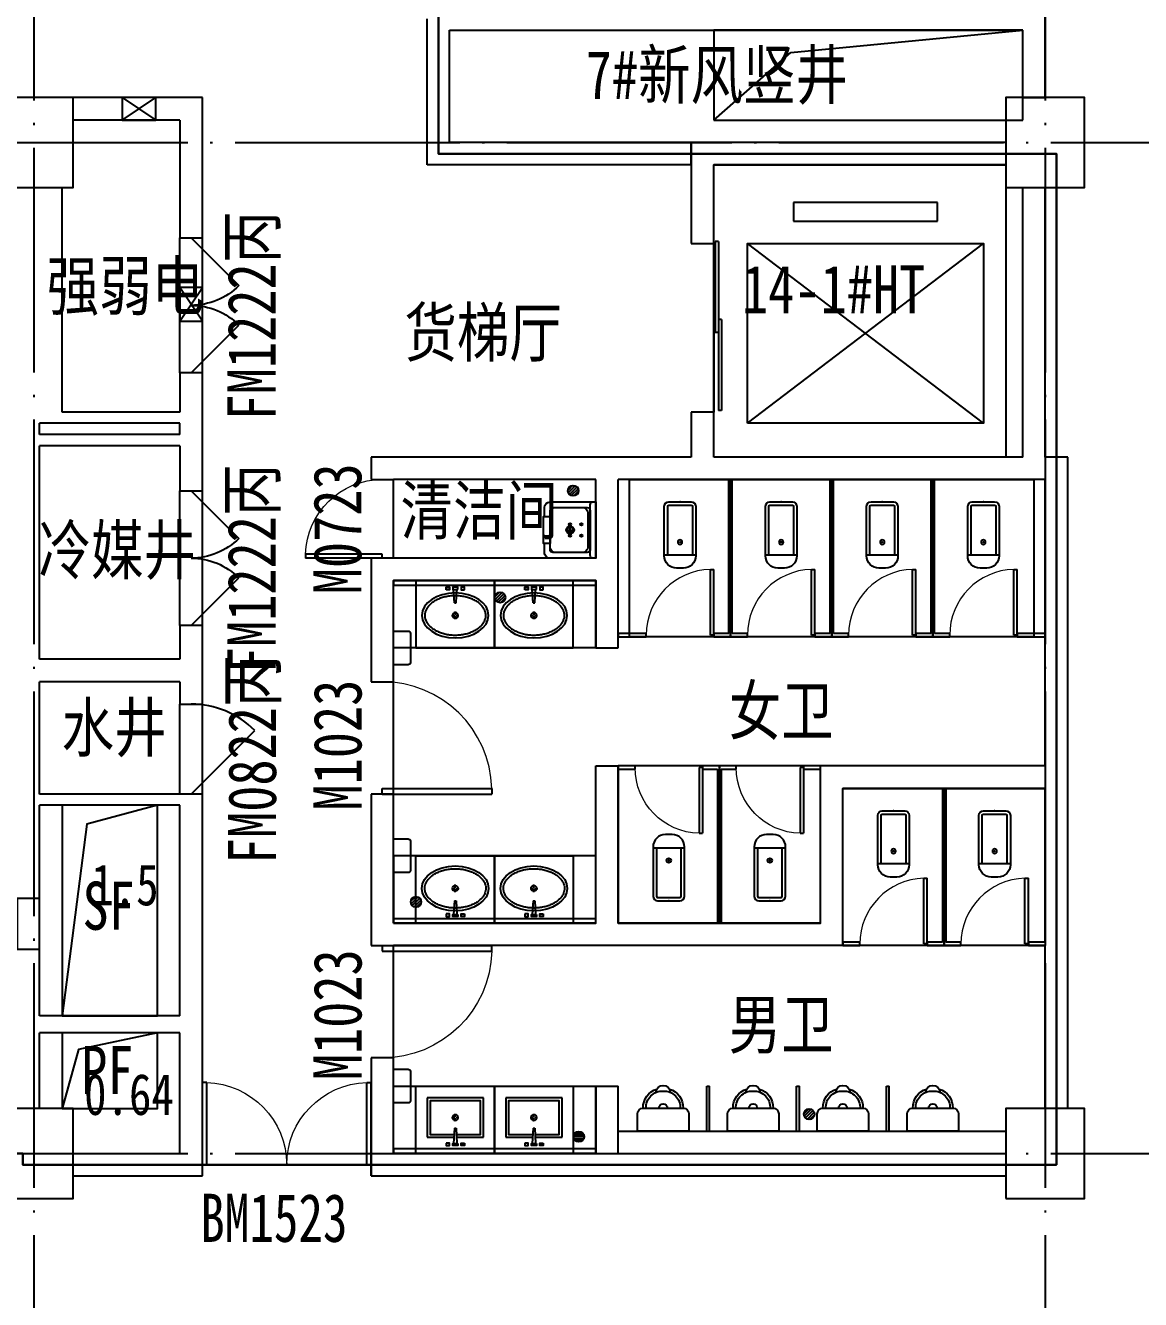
# Model space of a CAD drawing. Extents: x -233336 to 840473, y -28113 to 330904.
# Drawn here: x 722308 to 732232, y 92891 to 104233 of the extents above; entities that cross this region are included whole.
import ezdxf
from ezdxf.xclip import XClip

# ---------------------------------------------------------------- set-up
doc = ezdxf.new("R2010")
doc.units = 0
doc.header["$LTSCALE"] = 1000
doc.header["$XCLIPFRAME"] = 2
doc.linetypes.add('104-14# 核心筒$0$DOTE', pattern=[2.4200000000000004, 2, -0.2, 0.02, -0.2])
doc.layers.get('0').update_dxf_attribs({"linetype": 'CONTINUOUS'})
for name, color, linetype in [('104-14# 核心筒$0$02-TEXT_标注', 9, 'CONTINUOUS'), ('104-14# 核心筒$0$02-TEXT_门窗', 9, 'CONTINUOUS'), ('104-14# 核心筒$0$A-C_门', 8, 'CONTINUOUS'), ('104-14# 核心筒$0$A-E_电梯', 8, 'CONTINUOUS'), ('104-14# 核心筒$0$A-I_卫-洁具', 8, 'CONTINUOUS'), ('104-14# 核心筒$0$A-I_卫-隔断', 8, 'CONTINUOUS'), ('104-14# 核心筒$0$A-TECH_水', 3, 'CONTINUOUS'), ('104-14# 核心筒$0$A-TECH_结构', 8, 'CONTINUOUS'), ('104-14# 核心筒$0$A_AXIS-轴线', 8, '104-14# 核心筒$0$DOTE'), ('104-14# 核心筒$0$A_STR-砌块墙', 7, 'CONTINUOUS'), ('104-14# 核心筒$0$A_STR-砼柱', 8, 'CONTINUOUS'), ('104-14# 核心筒$0$DOOR_FIRE', 8, 'CONTINUOUS'), ('104-14# 核心筒$0$DOOR_FIRE_TEXT', 7, 'CONTINUOUS'), ('X-104 14#平面$0$02-TEXT_标注', 9, 'CONTINUOUS'), ('X-104 14#平面$0$02-TEXT_门窗', 9, 'CONTINUOUS'), ('X-104 14#平面$0$A-C_门', 8, 'CONTINUOUS'), ('X-104 14#平面$0$A-TECH_电气', 8, 'CONTINUOUS'), ('X-104 14#平面$0$A_STR-砌块墙', 7, 'CONTINUOUS'), ('X-104 14#平面$0$DUCT-新风管立管', 3, 'CONTINUOUS'), ('X-104 14#平面$0$DUCT-新风管端线', 2, 'CONTINUOUS')]:
    doc.layers.add(name, color=color, linetype=linetype)
doc.layers.add('104-14# 核心筒$0$04-不打印_辅助线', color=8, linetype='CONTINUOUS', plot=False)
doc.layers.add('X-104 14#平面$0$000套内', color=8, linetype='CONTINUOUS', lineweight=30)
doc.styles.add('104-14# 核心筒$0$_TCH_SPACE', font='STXIHEI.TTF', dxfattribs={"width": 0.8, "height": 5})
doc.styles.add('104-14# 核心筒$0$_TCH_WINDOW', font='STXIHEI.TTF', dxfattribs={"width": 0.8, "height": 3.5})
doc.styles.add('104-14# 核心筒$0$Standard', font='STXIHEI.TTF', dxfattribs={"width": 0.8})
doc.styles.add('X-104 14#平面$0$_TCH_WINDOW', font='STXIHEI.TTF', dxfattribs={"width": 0.75, "height": 3.5})
doc.styles.add('X-104 14#平面$0$Standard', font='STXIHEI.TTF', dxfattribs={"width": 0.8})

# ---------------------------------------------------------------- blocks, each defined once
blk = doc.blocks.new('104-14# 核心筒$0$jhat')
for p, q in [((-395, -250.0000000000582), (-395, 249.9999999999418)), ((-395, 249.9999999999418), (-44.99999999994179, 249.9999999999418)), ((-44.99999999994179, 249.9999999999418), (-44.99999999994179, 11.73657725605881)), ((-219.9999999999418, 32.25599999987753), (-219.9999999999418, 5.03999999986263)), ((-124.8214514199644, 8.000000000058208), (11.68149024352897, 14.3899337601033)), ((-124.8214514199644, 7.999999999941792), (-124.8214514199644, -8.000000000058208)), ((11.68149024352897, 14.3899337601033), (11.68149024352897, -14.3899337601033)), ((-225.0399999999208, -1.164153218269348e-10), (-253.7679999999236, -1.164153218269348e-10)), ((-219.9999999999418, -5.040000000095461), (-219.9999999999418, -32.76000000012573)), ((-186.7359999999171, -1.164153218269348e-10), (-214.9599999999045, -1.164153218269348e-10)), ((-124.8214514199644, -8.000000000058208), (11.68149024352897, -14.3899337601033)), ((-44.99999999994179, -12.38077738613356), (-44.99999999994179, -250.0000000000582)), ((-44.99999999994179, -250.0000000000582), (-395, -250.0000000000582))]:
    blk.add_line(p, q)
at = {"color": 8}
blk.add_lwpolyline([(-69.99999999994179, -11.06304409715813), (-69.99999999994179, -225.0000000000582), (-370, -225.0000000000582), (-370, 224.9999999999418), (-69.99999999994179, 224.9999999999418), (-69.99999999994179, 10.56628493819153)], dxfattribs=at)
at = {"ltscale": 1000, "const_width": 0.8399999999999999}
blk.add_lwpolyline([(-219.5799999999581, 0.1399999998975545, 0.9999999999999999), (-220.4199999999255, 0.1399999998975545, 0.9999999999999999)], format="xyb", close=True, dxfattribs=at)
for points in [[(7.191454842337407, 81.35012003820157), (30, 81.35012003820157), (30, 51.35012003820157), (7.191454842337407, 51.35012003820157)], [(11.68149024352897, -21.35012003820157), (30, -21.35012003820157), (30, 21.35012003820157), (11.68149024352897, 21.35012003820157)], [(7.191454842337407, -81.35012003820157), (30, -81.35012003820157), (30, -51.35012003820157), (7.191454842337407, -51.35012003820157)]]:
    blk.add_lwpolyline(points, close=True)
blk.add_circle((-219.9999999999418, -1.164153218269348e-10), 25.2)
at = {"layer": '104-14# 核心筒$0$04-不打印_辅助线'}
blk.add_lwpolyline([(100.0000000001164, -350), (100.0000000000582, 350), (-499.9999999999418, 350), (-499.9999999998836, -350)], close=True, dxfattribs=at)
blk = doc.blocks.new('104-14# 核心筒$0$$lvtry$00000200')
at = {"color": 0}
for p, q in [((-109.7834388052506, -40.0000000100008, 1e-08), (-109.7834388052433, -469.6564289897615, 1e-08)), ((99.78343880524335, -30.0000000100008, 1e-08), (-99.78343880524335, -30.0000000100008, 1e-08)), ((109.7834388052361, -469.6564289897615, 1e-08), (109.7834388052361, -40.0000000100008, 1e-08))]:
    blk.add_line(p, q, dxfattribs=at)
at = {"color": 0, "elevation": 1e-08}
blk.add_lwpolyline([(99.78343880524335, -1.000080374069512e-08), (-99.78343880524335, -1.000080374069512e-08, 0.4142135623730951), (-139.7834388052433, -40.0000000100008), (-139.7834388052433, -479.6564289897615, 0.4142135623730951), (-29.78343880524335, -589.6564289897615), (29.78343880523607, -589.6564289897615, 0.4142135623730903), (139.7834388052361, -479.6564289897633), (139.7834388052361, -40.0000000100008, 0.4142135623730951)], format="xyb", close=True, dxfattribs=at)
blk.add_lwpolyline([(139.7834388052361, -469.6564289897615), (-139.7834388052433, -469.6564289897615)], dxfattribs=at)
at = {"color": 0}
blk.add_circle((0, -358.6146012114659, 1e-08), 20, dxfattribs=at)
for centre, start, end in [((-99.78343880525063, -40.0000000100008, 1e-08), 90, 180), ((99.78343880523607, -40.0000000100008, 1e-08), 0, 90)]:
    blk.add_arc(centre, 10, start, end, dxfattribs=at)
for p in [(0, 0), (0, -358.6146012114659, 1e-08)]:
    blk.add_point(p, dxfattribs=at)
blk = doc.blocks.new('104-14# 核心筒$0$hgfasg')
at = {"layer": '104-14# 核心筒$0$04-不打印_辅助线'}
blk.add_lwpolyline([(-450, 1400), (450, 1400), (450, 0), (-450, 0)], close=True, dxfattribs=at)
at = {"yscale": -1}
blk.add_blockref('104-14# 核心筒$0$$lvtry$00000200', (0, 200), dxfattribs=at)
blk = doc.blocks.new('104-14# 核心筒$0$A-toilet-F2$0$A-toilet-F3$0$xb')
for p, q in [((-228.5999999991618, 152.3999999994412), (-228.6000000010245, 9.313225746154785e-10)), ((177.7999999998137, 203.2000000000698), (-177.7999999993481, 203.1999999994878)), ((228.6000000010245, -9.313225746154785e-10), (228.6000000005588, 152.3999999997905)), ((-228.6000000010245, 9.313225746154785e-10), (228.6000000010245, -9.313225746154785e-10))]:
    blk.add_line(p, q)
for centre, radius, start, end in [((-6.349999998696148, 209.549999998766), 171.56755229355, 106.6068803142738, 182.1210963969083), ((-6.349999998696148, 209.549999998766), 146.16755229355, 87.87890362284142, 182.1210963969083), ((9.313225746154785e-10, 342.8999999993248), 63.50000000000001, 1.07073087239469, 178.9292691276053), ((6.350000001490116, 209.549999998766), 146.16755229355, 357.8789036030917, 92.12109637715858), ((6.350000001490116, 209.549999998766), 171.56755229355, 357.8789036030917, 73.39311968572625), ((1.396983861923218e-09, 203.1999999987893), 38.1, 0, 180), ((-177.7999999993481, 152.3999999992084), 50.8, 90, 180), ((177.8000000002794, 152.3999999997905), 50.8, 0, 90)]:
    blk.add_arc(centre, radius, start, end)
blk = doc.blocks.new('104-14# 核心筒$0$meae')
for p, q in [((-215.039999999979, 0), (-243.7679999999818, 0)), ((-210, 5.039999999979045), (-210, 32.76000000000931)), ((-176.7359999999753, 0), (-204.9599999999627, 0)), ((-99.54815868195146, 8), (21.68149024352897, 14.3899337600451)), ((-99.54815868195146, -7.999999999941792), (-99.54815868195146, 8)), ((21.68149024352897, -14.3899337601033), (21.68149024352897, 14.3899337600451)), ((-210, -32.25599999999395), (-210, -5.039999999979045)), ((-99.54815868195146, -8.000000000058208), (21.68149024352897, -14.3899337601033))]:
    blk.add_line(p, q)
at = {"const_width": 0.8399999999999999}
blk.add_lwpolyline([(-209.5800000000163, -0.1400000000139698, -0.9999999999999999), (-210.4199999999837, -0.1400000000139698, -0.9999999999999999)], format="xyb", close=True, dxfattribs=at)
for points in [[(17.19145484233741, 81.35012003820157), (40, 81.35012003820157), (39.99999999994179, 51.35012003820157), (17.1914548422792, 51.35012003820157)], [(21.68149024352897, 21.35012003820157), (40, 21.35012003820157), (40, -21.35012003820157), (21.68149024352897, -21.35012003820157)], [(17.19145484233741, -81.35012003820157), (40, -81.35012003820157), (39.99999999994179, -51.35012003820157), (17.1914548422792, -51.35012003820157)]]:
    blk.add_lwpolyline(points, close=True)
blk.add_circle((-210, 0), 25.2)
blk.add_ellipse((-210, 0), major_axis=(0, -296.8388870928175), ratio=0.6737661697857759)
at = {"color": 8}
blk.add_open_spline([(-210, -271.838887092832), (-201.6286662275088, -271.838887092832), (-193.2556980797672, -270.8834744876949), (-176.5567826171755, -267.0318226981908), (-168.2292954665609, -264.1331208487391), (-151.7464247078751, -256.3412992825033), (-143.592075161112, -251.4461166422116), (-127.6688291439204, -239.6628589069005), (-119.9016611408442, -232.7743547918508), (-105.0053654383519, -217.100718463771), (-97.87740360945463, -208.3160983382841), (-84.50442564953119, -189.0367220979533), (-78.25994529254967, -178.5426552897552), (-66.86596525227651, -156.1005802754662), (-61.71665413689334, -144.1531549534993), (-52.68240508378949, -119.1104159536771), (-48.79751711455174, -106.0155586157343), (-42.41598126577446, -79.01830609660828), (-39.91934085072717, -65.11628590768669), (-36.39207964838715, -36.86706837144447), (-35.3614577781409, -22.5202054088586), (-34.79793056182098, 6.244822261855006), (-35.26502483320655, 20.66266644134885), (-37.68259151588427, 49.19399507466005), (-39.63306519814068, 63.30715293157846), (-44.95700291811954, 90.86129060061648), (-48.33046480413759, 104.3019146881416), (-56.39392556494568, 130.1611448710319), (-61.0838973345235, 142.5793309712317), (-71.62818411248736, 166.0733063118532), (-77.48238030000357, 177.1485642623738), (-90.15903716551838, 197.6798496269621), (-96.98112566315103, 207.1352148510632), (-111.3602107425686, 224.2113378457143), (-118.9163064261083, 231.8314545630128), (-134.510733252624, 245.1036245926516), (-142.547481424408, 250.7556368449004), (-158.868371842138, 260.0530890176306), (-167.1509793659789, 263.6999722997425), (-183.7976203592261, 269.0257272459567), (-192.162095878215, 270.7072330619558), (-208.8995512870024, 272.153067119536), (-217.2755150526064, 271.9185741905239), (-234.0031495776493, 269.526916392555), (-242.3573442720808, 267.3679324407713), (-258.9526960913208, 261.0731867576833), (-267.1936322519905, 256.9349128940958), (-283.3781850557425, 246.65468100406), (-291.3201072766096, 240.5117016318836), (-306.6623222918133, 226.2813428560039), (-314.0611830068519, 218.1942343084957), (-328.0653621423407, 200.2301868745126), (-334.6699371464783, 190.353927289194), (-346.859358667396, 169.044026111078), (-352.4439172392595, 157.6110181525), (-362.4072642970132, 133.476927122334), (-366.7859668953461, 120.7763437553076), (-374.1964356524404, 94.43610308453208), (-377.2281845823745, 80.79684587812517), (-381.8495765395346, 52.93462008907227), (-383.4392193020904, 38.71199739631265), (-385.1273327118251, 10.0537408667733), (-385.225804392132, -4.381569712015335), (-383.9285565786413, -33.08909023553133), (-382.5328362500295, -47.36097819061251), (-378.2902226594742, -75.36972922243876), (-375.4433290168527, -89.10625087702647), (-368.3874579074909, -115.6863969620317), (-364.1784936326439, -128.529630749661), (-354.5335200406262, -152.9902308470919), (-349.097582319926, -164.6071133053629), (-337.1786070214584, -186.3198765731067), (-330.6958189697471, -196.415140855941), (-316.9037533847149, -214.843760280055), (-309.5951420506462, -223.1764269854757), (-294.4000191528467, -237.9131964488188), (-286.5148495539906, -244.3169298697612), (-270.41386736813, -255.1213227973203), (-262.1997869724291, -259.5227866767091), (-245.6385630253353, -266.3373192788567), (-237.2919559226721, -268.7527736420161), (-222.6272707111784, -271.2949484957498), (-216.3134306632564, -271.838887092832), (-210, -271.838887092832)], degree=3, knots=[0, 0, 0, 0, 0.1541728099079682, 0.1541728099079682, 0.3083456198159364, 0.3083456198159364, 0.4625184297239047, 0.4625184297239047, 0.6166912396318729, 0.6166912396318729, 0.7708640495398411, 0.7708640495398411, 0.9250368594478093, 0.9250368594478093, 1.079209669355778, 1.079209669355778, 1.233382479263746, 1.233382479263746, 1.387555289171714, 1.387555289171714, 1.541728099079682, 1.541728099079682, 1.69590090898765, 1.69590090898765, 1.850073718895619, 1.850073718895619, 2.004246528803587, 2.004246528803587, 2.158419338711555, 2.158419338711555, 2.312592148619523, 2.312592148619523, 2.466764958527492, 2.466764958527492, 2.62093776843546, 2.62093776843546, 2.775110578343428, 2.775110578343428, 2.929283388251396, 2.929283388251396, 3.083456198159364, 3.083456198159364, 3.237629008067333, 3.237629008067333, 3.391801817975301, 3.391801817975301, 3.545974627883269, 3.545974627883269, 3.700147437791237, 3.700147437791237, 3.854320247699206, 3.854320247699206, 4.008493057607174, 4.008493057607174, 4.162665867515142, 4.162665867515142, 4.31683867742311, 4.31683867742311, 4.471011487331078, 4.471011487331078, 4.625184297239047, 4.625184297239047, 4.779357107147015, 4.779357107147015, 4.933529917054983, 4.933529917054983, 5.087702726962951, 5.087702726962951, 5.24187553687092, 5.24187553687092, 5.396048346778888, 5.396048346778888, 5.550221156686856, 5.550221156686856, 5.704393966594824, 5.704393966594824, 5.858566776502792, 5.858566776502792, 6.012739586410761, 6.012739586410761, 6.166912396318729, 6.166912396318729, 6.283185307179586, 6.283185307179586, 6.283185307179586, 6.283185307179586], dxfattribs=at)
at = {"layer": '104-14# 核心筒$0$04-不打印_辅助线'}
blk.add_lwpolyline([(-499.9999999998836, -349.9999999999418), (-499.9999999998836, 350.0000000000582), (100.0000000001164, 350.0000000000582), (100.0000000001164, -349.9999999999418)], close=True, dxfattribs=at)
blk = doc.blocks.new('104-14# 核心筒$0$hgfd')
at = {"color": 8}
for p, q in [((-38.49999971458601, 228.000000048185), (38.50000028541399, 227.9999999518077)), ((3.335953806526959e-07, 266.5000000000036), (2.372253220528364e-07, 189.5000000000036))]:
    blk.add_line(p, q, dxfattribs=at)
for points in [[(250, -3.504792402964085e-07), (-249.9999999999927, 3.504792402964085e-07), (-249.9999994917889, 406.0000003504792, -0.4142135623732199), (-199.9999994292011, 456.0000002878987), (-119.9999994292084, 456.0000001877597), (-119.9999994166865, 466.000000187767), (120.0000005833208, 465.9999998122548), (120.0000005708062, 455.9999998122548), (200.000000570777, 455.9999997121158, -0.414213562372991), (250.0000005081893, 405.9999996495353)], [(175.000000062566, 49.99999974339516), (-174.9999999374049, 50.00000025659756, -0.4142135623730927), (-199.9999999061183, 75.00000028789145), (-199.9999995230974, 381.0000002878987, -0.414213562373095), (-174.9999994917962, 406.0000002565976), (175.0000005082111, 405.9999997434024, -0.4142135623731322), (200.0000004769245, 380.9999997121085), (200.0000000938744, 74.99999971210127, -0.4142135623730573)], [(250, -3.504792402964085e-07), (-249.9999999999927, 3.504792402964085e-07), (-249.9999999686988, 25.00000035048652, -0.4142135623730971), (-224.9999999373977, 50.00000031918535), (225.0000000625878, 49.99999968082193, -0.4142135623730932), (250.0000000313012, 24.99999964952804)]]:
    blk.add_lwpolyline(points, format="xyb", close=True)
blk.add_lwpolyline([(120.0000005708062, 455.9999998122548), (200.000000570777, 455.9999997121158, -0.414213562373095), (250.0000005081893, 405.9999996495353), (250, -3.504792402964085e-07), (-249.9999999999927, 3.504792402964085e-07), (-249.9999994917889, 406.0000003504792, -0.4142135623730929), (-199.9999994292011, 456.0000002878987), (-119.9999994292084, 456.0000001877597)], format="xyb")
blk.add_lwpolyline([(120.0000005082184, 405.9999998122476), (-119.9999994917889, 406.0000001877524), (-119.9999994166865, 466.000000187767), (120.0000005833208, 465.9999998122548)], close=True)
blk.add_lwpolyline([(150.0000000876389, 69.99999977469633), (-149.9999999123756, 70.00000022531094, -0.4142135623730976), (-199.9999998497879, 120.0000002878915), (-199.9999995543913, 356.0000002878842, -0.414213562373095), (-149.9999994918035, 406.0000002253037), (150.0000005081965, 405.9999997746963, -0.414213562373095), (200.0000004456087, 355.9999997121085), (200.0000001502194, 119.9999997121231, -0.4142135623731096)], format="xyb", close=True, dxfattribs=at)
for centre, radius in [((-49.99999971457146, 228.0000000625914), 10), ((2.854139893315732e-07, 228.0000000000036), 35), ((50.00000028542127, 227.9999999374159), 10), ((-49.99999983975431, 128.0000000625841), 10), ((50.00000016025297, 127.9999999374159), 10)]:
    blk.add_circle(centre, radius)
blk.add_circle((2.854139893315732e-07, 228.0000000000036), 25, dxfattribs=at)
blk = doc.blocks.new('104-14# 核心筒$0$wrert')
for p, q in [((300.0000000001164, 200.0000000001637), (1900.000000000116, 2300.000000000164)), ((300.0000000001164, 2300.000000000164), (1900.000000000116, 200.0000000001637)), ((2265.000000000116, 1890.120000000174), (2100.000000000175, 1890.120000000174)), ((2100.000000000175, 1890.120000000174), (2100.000000000175, 609.8800000001538)), ((2265.000000000116, 609.8800000001538), (2265.000000000116, 1890.120000000174)), ((2100.000000000175, 609.8800000001538), (2265.000000000116, 609.8800000001538))]:
    blk.add_line(p, q)
for points in [[(1.164153218269348e-10, 2600.000000000278), (2600.000000000175, 2600.000000000278), (2600.000000000175, -3.819877747446299e-11), (1.164153218269348e-10, -3.819877747446299e-11)], [(300.0000000001164, 2300.000000000164), (1900.000000000116, 2300.000000000164), (1900.000000000116, 200.0000000001637), (300.0000000001164, 200.0000000001637), (300.0000000001164, 2300.000000000164)]]:
    blk.add_lwpolyline(points, close=True)
blk = doc.blocks.new('104-14# 核心筒$0$A$C0B6E3E5F')
at = {"layer": '104-14# 核心筒$0$A-I_卫-隔断'}
for p, q in [((-12.5, 1.530808498934192e-15), (-12.5, 400)), ((-12.5, 400), (12.5, 400)), ((12.5, 0), (12.5, 400)), ((-12.5, 1.530808498934192e-15), (12.5, 0))]:
    blk.add_line(p, q, dxfattribs=at)
blk = doc.blocks.new('104-14# 核心筒$0$$DorLib2D$00000128')
at = {"color": 0}
for points in [[(-0.4908619199486566, 0.8502355865689708), (-0.4908619199486566, 0.7099191849998476)], [(0.04913808004857856, 0.850235586568985), (-0.4908619199486566, 0.8502355865689708)], [(0.04913808004857856, 0.850235586568985), (0.04913808004857856, 0.7099191849998476)], [(0.04913808004857856, 0.7099191849998476), (-0.4908619199486566, 0.7099191849998476)], [(0.5131984191175434, 0.709919184999876), (-0.02680158088332973, 0.7099191849998476)], [(-0.02680158088332973, 0.7099191849998476), (-0.02680158088332973, 0.5696027834307387)], [(0.5131984191175434, 0.709919184999876), (0.5131984191175434, 0.5696027834307529)], [(0.5131984191175434, 0.5696027834307529), (-0.02680158088332973, 0.5696027834307387)], [(0.5, 0.4999999999999716), (-0.5, 0.4999999999999289)]]:
    blk.add_lwpolyline(points, dxfattribs=at)
blk = doc.blocks.new('104-14# 核心筒$0$$DorLib2D$00000001')
for p, q in [((0.45, 0.9750000000000001), (0.5000000000000002, 0.9750000000000001)), ((0.45, 0), (0.45, 0.9750000000000001)), ((0.5, 0), (0.5, 0.9750000000000001)), ((0.5, 0), (0.45, 0))]:
    blk.add_line(p, q)
at = {"lineweight": 13}
blk.add_arc((0.475, 0), 0.975, 91.4692835813538, 180, dxfattribs=at)
blk = doc.blocks.new('104-14# 核心筒$0$$DorLib2D$00000116')
at = {"color": 0}
for p, q in [((-0.4999999999999929, 7.105427357601002e-15), (-0.146446609406766, 0.353553390593234)), ((0.5000000000000071, 7.105427357601002e-15), (0.1464466094067731, 0.353553390593234))]:
    blk.add_line(p, q, dxfattribs=at)
for centre, radius, start, end in [((-0.4999999999984652, 4.831690603168681e-13), 0.4999999999984674, 0, 45), ((0.4999999999977511, 9.059419880941277e-13), 0.4999999999976598, 135, 180)]:
    blk.add_arc(centre, radius, start, end, dxfattribs=at)
blk = doc.blocks.new('104-14# 核心筒$0$$DorLib2D$00000114')
at = {"color": 0}
blk.add_line((0.4999999999999964, 3.552713678800501e-15), (-0.2071067811864751, 0.7071067811864857), dxfattribs=at)
blk.add_arc((0.5000000000013856, -1.154631945610163e-12), 1.000000000001696, 135, 180, dxfattribs=at)
blk = doc.blocks.new('_FZHK')
blk.add_lwpolyline([(-0.5, -0.5), (0.5, -0.5), (0.5, 0.5), (-0.5, 0.5)], close=True)
blk = doc.blocks.new('104-14# 核心筒$0$$TwtSys$00000141')
for p, q in [((-94.19606303561523, 7.672111694559135), (-10.08309029082739, 91.78508443935061)), ((-94.19606303561523, 7.672111694559135), (-10.08309029082739, 91.78508443935061)), ((-87.21916889109707, -35.05448014085778), (35.05448014085778, 87.21916889110071)), ((-87.21916889109707, -35.05448014085778), (35.05448014085778, 87.21916889110071)), ((-66.46803743153214, -66.46803743153941), (66.46803743153214, 66.46803743153214)), ((-66.46803743153214, -66.46803743153578), (66.46803743153214, 66.46803743153214)), ((-32.35611368903483, -87.061266563549), (87.58274635417911, 32.87759347966494)), ((-32.35611368903483, -87.061266563549), (87.58274635417911, 32.87759347966858)), ((11.43110768805855, -92.25951895252001), (92.2594807012465, -11.43114593933933)), ((11.43110768805855, -92.25951895252001), (92.2594807012465, -11.43114593933933))]:
    blk.add_line(p, q)
blk.add_circle((0, 0), 94)
blk.add_circle((0, 0), 94)
blk = doc.blocks.new('104-14# 核心筒')
at = {"layer": '104-14# 核心筒$0$A-C_门'}
for p, q in [((35599.99999999997, 102100.0002014752), (35600, 102800.0002014752)), ((35599.99999999991, 100000.0002015418), (35599.99999999993, 101000.0002015418)), ((35599.99999999982, 97650.00020154276), (35599.99999999985, 98650.00020154276))]:
    blk.add_line(p, q, dxfattribs=at)
at = {"layer": '104-14# 核心筒$0$A-I_卫-洁具', "ltscale": 0.1}
blk.add_line((37599.99999999994, 97000.00000000004), (41049.99999999996, 97000.00000000004), dxfattribs=at)
for points in [[(35599.99999999997, 101900.0002014753), (37400.00000000009, 101900.0002014762), (37400.00000000009, 101300.0002014762), (35599.99999999997, 101300.0002014753)], [(35600.00000000002, 101860.0002014752), (37400.00000000025, 101860.0002014748), (37400.00000000025, 101900.0002014748), (35600.00000000002, 101900.0002014752)], [(35600.00000000102, 98850.00020154228), (37399.99999999985, 98850.00020154135), (37399.99999999985, 99450.00020154135), (35600.00000000102, 99450.00020154228)], [(35599.99999999946, 98850.00020154282), (37399.99999999969, 98850.00020154247), (37399.99999999969, 98890.00020154247), (35599.99999999946, 98890.00020154282)], [(37399.99999999948, 96799.99999999674), (35599.99999999968, 96799.99999999475), (35599.99999999968, 97399.99999999475), (37399.99999999948, 97399.99999999674)], [(35599.99999999967, 96800.00000000281), (37399.99999999977, 96800.00000000125), (37399.99999999977, 96840.00000000125), (35599.99999999967, 96840.00000000281)]]:
    blk.add_lwpolyline(points, close=True, dxfattribs=at)
for points in [[(35599.99999999997, 101150.0002014753), (35599.99999999997, 101450.0002014753), (35729.99999999997, 101450.0002014753, -0.414213562373095), (35749.99999999997, 101430.0002014753), (35749.99999999997, 101170.0002014753, -0.414213562373095), (35729.99999999997, 101150.0002014753)], [(35600.00000000102, 99300.00020154228), (35600.00000000102, 99600.00020154228), (35730.00000000102, 99600.00020154228, -0.414213562373095), (35750.00000000102, 99580.00020154228), (35750.00000000102, 99320.00020154228, -0.414213562373095), (35730.00000000102, 99300.00020154228)], [(35599.99999999969, 97249.99999999475), (35599.99999999969, 97549.99999999475), (35729.99999999969, 97549.99999999475, -0.414213562373095), (35749.99999999969, 97529.99999999475), (35749.99999999969, 97269.99999999475, -0.414213562373095), (35729.99999999969, 97249.99999999475)]]:
    blk.add_lwpolyline(points, format="xyb", close=True, dxfattribs=at)
at = {"layer": '104-14# 核心筒$0$A-I_卫-隔断'}
for p, q in [((38584.99999999796, 101430.0002014768), (38584.99999999776, 102800.0002014765)), ((38584.99999999776, 102800.0002014765), (38614.99999999776, 102800.0002014765)), ((38614.99999999762, 101430.0002014765), (38614.99999999776, 102800.0002014765)), ((39484.99999999796, 101430.0002014765), (39484.99999999776, 102800.0002014765)), ((39484.99999999776, 102800.0002014765), (39514.99999999776, 102800.0002014765)), ((39514.99999999796, 101430.0002014764), (39514.99999999776, 102800.0002014765)), ((40384.99999999761, 101430.0002014764), (40384.99999999776, 102800.0002014765)), ((40384.99999999776, 102800.0002014765), (40414.99999999776, 102800.0002014765)), ((40414.99999999796, 101430.0002014767), (40414.99999999776, 102800.0002014765)), ((37849.99999989272, 101430.0002014764), (37600.0000000001, 101430.0002014765)), ((37600.0000000001, 101430.0002014765), (37600.0000000001, 101400.0002014765)), ((37600.0000000001, 101400.0002014765), (37849.99999989272, 101400.0002014767)), ((37849.99999989272, 101400.0002014767), (37849.99999989272, 101430.0002014764)), ((38449.99999989105, 101400.0002014765), (37849.99999989105, 101400.0002014765)), ((38584.99999999796, 101430.0002014768), (38449.99999989271, 101430.0002014765)), ((38449.99999989271, 101430.0002014765), (38449.99999989271, 101400.0002014767)), ((38449.99999989271, 101400.0002014767), (38599.99999999776, 101400.0002014765)), ((38599.99999999566, 101400.0002014765), (38749.99999988874, 101400.0002014766)), ((38749.99999988874, 101430.0002014768), (38614.99999999762, 101430.0002014765)), ((38749.99999988874, 101400.0002014766), (38749.99999988874, 101430.0002014768)), ((39349.99999988892, 101400.0002014765), (38749.99999988892, 101400.0002014765)), ((39484.99999999796, 101430.0002014765), (39349.99999988874, 101430.0002014768)), ((39349.99999988874, 101430.0002014768), (39349.99999988874, 101400.0002014766)), ((39349.99999988874, 101400.0002014766), (39499.99999999776, 101400.0002014765)), ((39499.99999999776, 101400.0002014765), (39649.99999988874, 101400.0002014764)), ((39649.99999988874, 101430.0002014762), (39514.99999999796, 101430.0002014764)), ((39649.99999988874, 101400.0002014764), (39649.99999988874, 101430.0002014762)), ((40249.99999988893, 101400.0002014765), (39649.99999988893, 101400.0002014765)), ((40384.99999999761, 101430.0002014764), (40249.99999988874, 101430.0002014762)), ((40249.99999988874, 101430.0002014762), (40249.99999988874, 101400.0002014764)), ((40249.99999988874, 101400.0002014764), (40399.99999999776, 101400.0002014765)), ((40399.99999999776, 101400.0002014765), (40549.99999988874, 101400.0002014767)), ((40549.99999988874, 101430.0002014767), (40414.99999999796, 101430.0002014767)), ((40549.99999988874, 101400.0002014767), (40549.99999988874, 101430.0002014767)), ((41149.99999988893, 101400.0002014765), (40549.99999988893, 101400.0002014765)), ((41400.00000000009, 101430.0002014765), (41149.99999988874, 101430.0002014766)), ((41149.99999988874, 101430.0002014766), (41149.99999988874, 101400.0002014767)), ((41149.99999988874, 101400.0002014767), (41400.00000000009, 101400.0002014765)), ((41400.00000000009, 101400.0002014765), (41400.00000000009, 101430.0002014765)), ((37749.99999989271, 100250.0002015421), (37599.99999999776, 100250.0002015418)), ((37599.99999999776, 100250.0002015418), (37599.99999999776, 100220.0002015418)), ((37599.99999999776, 100220.0002015418), (37749.99999989271, 100220.0002015417)), ((38349.99999989101, 100250.0002015418), (37749.99999989101, 100250.0002015418)), ((37749.99999989271, 100220.0002015417), (37749.99999989271, 100250.0002015421)), ((38499.99999999776, 100250.0002015418), (38349.99999988874, 100250.0002015421)), ((38349.99999988874, 100250.0002015421), (38349.99999988874, 100220.0002015415)), ((38349.99999988874, 100220.0002015415), (38484.99999999796, 100220.0002015416)), ((38484.99999999796, 100220.0002015416), (38484.99999999776, 98850.00020154181)), ((38649.99999988874, 100250.000201542), (38499.99999999566, 100250.0002015418)), ((38514.99999999796, 100220.0002015416), (38649.99999988874, 100220.0002015417)), ((38514.99999999796, 100220.0002015416), (38514.99999999776, 98850.00020154181)), ((39249.99999988893, 100250.0002015418), (38649.99999988893, 100250.0002015418)), ((38649.99999988874, 100220.0002015417), (38649.99999988874, 100250.000201542)), ((39399.99999999988, 100250.0002015418), (39249.99999988874, 100250.000201542)), ((39249.99999988874, 100250.000201542), (39249.99999988874, 100220.0002015418)), ((39249.99999988874, 100220.0002015418), (39399.99999999988, 100220.0002015418)), ((39399.99999999988, 100220.0002015418), (39399.99999999988, 100250.0002015418)), ((40484.99999999997, 100050.0002015433), (40484.99999989062, 98680.00020154275)), ((40514.99999999997, 100050.0002015421), (40484.99999999997, 100050.0002015433)), ((40514.99999999997, 100050.0002015421), (40514.99999989062, 98680.00020154243)), ((38514.99999999776, 98850.00020154181), (38484.99999999776, 98850.00020154181)), ((39749.99999989271, 98680.00020154215), (39599.99999999994, 98680.00020154251)), ((39599.99999999994, 98680.00020154251), (39599.99999999994, 98650.00020154251)), ((39749.99999989271, 98650.0002015428), (39749.99999989271, 98680.00020154215)), ((40484.99999989062, 98680.00020154275), (40349.99999989271, 98680.00020154231)), ((40349.99999989271, 98680.00020154231), (40349.99999989271, 98650.0002015428)), ((40649.99999989272, 98680.00020154205), (40514.99999989062, 98680.00020154243)), ((40649.99999989271, 98650.00020154273), (40649.99999989272, 98680.00020154205)), ((41399.9999999998, 98680.00020154243), (41249.99999989272, 98680.00020154205)), ((41249.99999989272, 98680.00020154205), (41249.99999989271, 98650.00020154266)), ((39599.99999999994, 98650.00020154251), (39749.99999989271, 98650.0002015428)), ((40349.99999989111, 98650.00020154251), (39749.99999989111, 98650.00020154251)), ((40349.99999989271, 98650.0002015428), (40499.99999989064, 98650.00020154251)), ((40499.99999989064, 98650.00020154251), (40649.99999989271, 98650.00020154273)), ((41249.99999989112, 98650.00020154251), (40649.99999989112, 98650.00020154251)), ((41249.99999989271, 98650.00020154266), (41400.00000000007, 98650.00020154243))]:
    blk.add_line(p, q, dxfattribs=at)
at = {"layer": '104-14# 核心筒$0$A-TECH_结构'}
for points in [[(33499.99999998781, 99900.00000000057), (32649.99999999308, 99900.00000000258), (32649.99999999201, 98025.00000000237), (33499.99999998674, 98025.00000000148), (33499.99999998781, 99900.00000000175), (32870.95831192112, 99732.08693379544), (32649.99999999201, 98025.00000000237)], [(33499.99999998674, 97875.00000000154), (32649.99999999553, 97875.00000000033), (32649.99999999553, 97200.00000000033), (33499.99999998674, 97200.00000000131), (33499.99999998674, 97875.00000000154), (32798.04825340072, 97725.11059396142), (32649.99999999553, 97200.00000000033)]]:
    blk.add_lwpolyline(points, dxfattribs=at)
at = {"layer": '104-14# 核心筒$0$A_AXIS-轴线'}
for p, q in [((32399.99999999997, 139633.6034567634), (32399.99999999997, 80554.87603027455)), ((41399.99999999997, 139633.6034567634), (41399.99999999997, 80554.87603027455)), ((-9370.123865286841, 105800), (120259.9219097959, 105800)), ((-9370.123865286841, 96800), (120259.9219097959, 96800))]:
    blk.add_line(p, q, dxfattribs=at)
at = {"layer": '104-14# 核心筒$0$A_STR-砌块墙'}
for p, q in [((33899.99999994392, 106200.0000000002), (32750, 106199.9999999997)), ((33899.99999995194, 104950.0000000072), (33899.99999994392, 106200.0000000002)), ((33699.99999994519, 106000.0000000001), (32750, 105999.9999999995)), ((33699.99999994519, 106000.0000000001), (33699.99999995187, 104950.0000000059)), ((41049.99999999999, 105800.0002015423), (38250.00029705995, 105800.0002015423)), ((38250.00029705995, 105800.0002015423), (38250.00029705991, 104900.0004031096)), ((41050, 105600.0002015424), (38450.00029705989, 105600.0002015423)), ((38450.00029705993, 104900.0004031096), (38450.00029705989, 105600.0002015423)), ((32649.99999996133, 103399.9999999998), (32649.99999994876, 105400)), ((41199.99999999993, 103000.0002015423), (41199.99999999996, 105400)), ((41400.00000000009, 103000.0002015424), (41400.00000000013, 105400)), ((33699.99999995187, 104950.0000000059), (33899.99999995194, 104950.0000000072)), ((38250.00029705991, 104900.0004031096), (38450.00029705993, 104900.0004031096)), ((33899.99999995956, 103750.0000000066), (33699.9999999595, 103750.0000000053)), ((33699.9999999595, 103750.0000000053), (33699.99999996171, 103399.9999999998)), ((33899.99999996202, 103350.0000000007), (33899.99999995956, 103750.0000000066)), ((33699.99999996171, 103399.9999999998), (32649.99999996133, 103399.9999999998)), ((33899.99999996329, 103150.0000000007), (33899.99999996202, 103350.0000000007)), ((38450.0002970599, 103400.0004031102), (38250.00029705987, 103400.0004031102)), ((38250.00029705987, 103400.0004031102), (38250.00029705988, 103000.0002015419)), ((38450.00029705984, 103000.0002015423), (38450.0002970599, 103400.0004031102)), ((33699.99999996224, 103299.9999999999), (32449.99999996236, 103300)), ((32449.99999996298, 103200.0000000003), (32449.99999996236, 103300)), ((33699.99999996288, 103200.0000000002), (33699.99999996224, 103299.9999999999)), ((33699.99999996288, 103200.0000000002), (32449.99999996298, 103200.0000000003)), ((33699.99999996358, 103100), (32449.99999996322, 103100.0000000001)), ((32449.99999997501, 101200.0000000002), (32449.99999996322, 103100.0000000001)), ((33699.99999996358, 103100), (33699.99999996609, 102699.9999999994)), ((33899.99999996612, 102700.0000000007), (33899.99999996329, 103150.0000000007)), ((35399.99999999992, 103000.0002015422), (35400.00000000003, 102800.0002014755)), ((37499.99999999994, 103000.0002015422), (35399.99999999992, 103000.0002015422)), ((38250.00029705988, 103000.0002015419), (37499.99999999994, 103000.0002015422)), ((41199.99999999993, 103000.0002015423), (38450.00029705984, 103000.0002015423)), ((41600.00000000009, 103000.0002015424), (41400.00000000009, 103000.0002015424)), ((41600.00000000003, 100150.0002015422), (41600.00000000009, 103000.0002015424)), ((35400.00000000003, 102800.0002014755), (35599.99999999975, 102800.0002014755)), ((37400.00000000017, 102800.0002015421), (35599.99999999983, 102800.0002015422)), ((37400.00000000015, 102100.0002014751), (37400.00000000017, 102800.0002015421)), ((37599.99999999991, 102000.0002014751), (37600.0000000001, 102800.0002015419)), ((38350.00029705989, 102800.0002015422), (37600.0000000001, 102800.0002015419)), ((41300.00000000009, 102800.0002015422), (38350.00029705989, 102800.0002015422)), ((41400.00000000009, 102800.0002015424), (41300.00000000009, 102800.0002015422)), ((41400.00000000004, 100250.000201542), (41400.00000000009, 102800.0002015424)), ((33699.99999996609, 102699.9999999994), (33899.99999996612, 102700.0000000007)), ((35599.99999999981, 102100.0002014752), (35400.00000000006, 102100.0002014755)), ((35400.00000000006, 102100.0002014755), (35399.99999999997, 102000.0002014752)), ((37400.00000000015, 102100.0002014751), (35599.99999999981, 102100.0002014752)), ((35399.99999999997, 102000.0002014752), (35399.99999999996, 101000.0002015417)), ((37599.99999999991, 101300.0002014762), (37599.99999999991, 102000.0002014751)), ((37400.00000000012, 101900.0002014751), (35600.00000000002, 101900.0002014752)), ((35600.00000000001, 101000.0002015417), (35600.00000000002, 101900.0002014752)), ((37399.99999999991, 101300.0002014762), (37400.00000000012, 101900.0002014751)), ((33899.99999997376, 101500.0000000007), (33699.99999997371, 101499.9999999994)), ((33699.99999997371, 101499.9999999994), (33699.99999997566, 101200.0000000001)), ((33899.99999997632, 101100.0000000007), (33899.99999997376, 101500.0000000007)), ((37399.99999999991, 101300.0002014762), (37599.99999999991, 101300.0002014762)), ((33699.99999997566, 101200.0000000001), (32449.99999997501, 101200.0000000002)), ((33899.99999997811, 100800.0000000007), (33899.99999997632, 101100.0000000007)), ((33699.99999997685, 101000.0000000001), (32449.99999997624, 101000.0000000002)), ((32449.99999998243, 100000.0000000003), (32449.99999997624, 101000.0000000002)), ((33699.99999997685, 101000.0000000001), (33699.99999997832, 100799.9999999994)), ((35399.99999999996, 101000.0002015417), (35600.00000000001, 101000.0002015417)), ((33699.99999997832, 100799.9999999994), (33899.99999997811, 100800.0000000007)), ((37399.99999999969, 98850.00020154247), (37399.99999999988, 100250.0002015422)), ((37399.99999999988, 100250.0002015422), (37599.99999999988, 100250.0002015422)), ((37599.99999999969, 98850.00020154244), (37599.99999999988, 100250.0002015422)), ((41400.00000000004, 100250.000201542), (39399.99999999998, 100250.0002015421)), ((39399.99999999995, 98850.0002015424), (39399.99999999998, 100250.0002015421)), ((41600, 98665.00020154257), (41600.00000000003, 100150.0002015422)), ((41399.99999999984, 100050.0002015421), (39599.99999999999, 100050.0002015421)), ((39599.99999999996, 98650.00020154216), (39599.99999999999, 100050.0002015421)), ((41399.9999999998, 98680.00020154243), (41399.99999999984, 100050.0002015421)), ((33699.9999999832, 100000.0000000002), (32449.99999998243, 100000.0000000003)), ((33899.9999999832, 100000.0000000007), (33699.9999999834, 99999.99999999939)), ((33899.99999998364, 99950.00000000068), (33899.9999999832, 100000.0000000007)), ((33899.99999999635, 97950.00000000095), (33899.99999998364, 99950.00000000068)), ((35599.99999999998, 100000.0002015417), (35399.99999999993, 100000.0002015417)), ((35399.99999999993, 100000.0002015417), (35399.99999999985, 98750.0002015424)), ((35599.99999999991, 98850.00020154253), (35599.99999999998, 100000.0002015417)), ((33699.99999998401, 99900.00000000013), (32449.99999998293, 99900.00000000019)), ((32449.99999998835, 99069.99999997138), (32449.99999998293, 99900.00000000019)), ((33699.99999999593, 98025.00000000015), (33699.99999998401, 99900.00000000013)), ((37399.99999999969, 98850.00020154247), (35599.99999999991, 98850.00020154253)), ((39399.99999999995, 98850.0002015424), (37599.99999999969, 98850.00020154244)), ((35399.99999999985, 98750.0002015424), (35399.99999999993, 98650.00020154286)), ((32449.99999999454, 98025.00000000016), (32449.99999999107, 98619.99999997139)), ((35399.99999999993, 98650.00020154286), (35599.99999999959, 98650.00020154286)), ((37499.99999999987, 98650.00020154234), (35599.99999999974, 98650.00020154253)), ((39599.99999999996, 98650.00020154216), (37499.99999999985, 98650.00020154222)), ((41400.00000000009, 97200.00000000001), (41400.00000000007, 98650.00020154243)), ((41600.00000000001, 97200.00000000001), (41600, 98665.00020154257)), ((33699.99999999593, 98025.00000000015), (32449.99999999454, 98025.00000000016)), ((33900.00000000487, 96600.00000000033), (33899.99999999635, 97950.00000000095)), ((33699.99999999676, 97875.00000000029), (32449.99999999552, 97875.00000000029)), ((32449.99999999956, 97200), (32449.99999999552, 97875.00000000029)), ((33700.0000000036, 96800.00000000013), (33699.99999999676, 97875.00000000029)), ((35599.99999999956, 97650.00020154286), (35399.99999999985, 97650.00020154288)), ((35399.99999999985, 97650.00020154288), (35399.99999999965, 96600.00000000017)), ((35599.99999999967, 96800.00000000017), (35599.99999999956, 97650.00020154286)), ((37399.99999999994, 96800.00000000016), (37399.9999999998, 97400.00000000017)), ((37399.9999999998, 97400.00000000017), (37599.9999999998, 97400.00000000017)), ((37599.99999999994, 96800.00000000019), (37599.9999999998, 97400.00000000017)), ((32750, 96800.00000000009), (33700.0000000036, 96800.00000000013)), ((35599.99999999967, 96800.00000000017), (37399.99999999994, 96800.00000000016)), ((37599.99999999994, 96800.00000000019), (41050, 96800.00000000006)), ((32750, 96600.00000000048), (33900.00000000487, 96600.00000000033)), ((35399.99999999965, 96600.00000000017), (37499.99999999977, 96600.00000000017)), ((37499.99999999977, 96600.00000000017), (41050, 96600.00000000006))]:
    blk.add_line(p, q, dxfattribs=at)
at = {"layer": '104-14# 核心筒$0$DOOR_FIRE'}
for p, q in [((33699.99999995948, 103750.0000000055), (33699.99999995185, 104950.0000000055)), ((33899.99999995948, 103750.0000000068), (33899.99999995185, 104950.0000000068)), ((33699.99999997378, 101499.9999999994), (33699.99999996615, 102699.9999999994)), ((33899.99999997378, 101500.0000000007), (33899.99999996615, 102700.0000000007)), ((33699.99999998332, 99999.99999999939), (33699.99999997823, 100799.9999999994)), ((33899.99999998332, 100000.0000000007), (33899.99999997823, 100800.0000000007))]:
    blk.add_line(p, q, dxfattribs=at)
for p in [(38399.99999998513, 97000.00000000004), (39199.99999998513, 97000.00000000004), (39999.99999998513, 97000.00000000004)]:
    blk.add_blockref('104-14# 核心筒$0$A$C0B6E3E5F', p)
at = {"layer": '104-14# 核心筒$0$A-C_门'}
ref = blk.add_blockref('104-14# 核心筒$0$$DorLib2D$00000001', (35499.99999999999, 102450.0002014752), dxfattribs=dict(at, xscale=-700, yscale=700, zscale=200, rotation=89.99999999999815))
ref.add_attrib('A', 'M0723', (35313.92771921537, 101778.2466513652), dxfattribs={"layer": '104-14# 核心筒$0$02-TEXT_门窗', "height": 428.1386462882095, "rotation": 89.99999999999815, "style": '104-14# 核心筒$0$_TCH_WINDOW', "width": 0.8})
ref = blk.add_blockref('104-14# 核心筒$0$$DorLib2D$00000001', (35499.99999999992, 100500.0002015418), dxfattribs=dict(at, xscale=-1000, yscale=-1000, zscale=200, rotation=89.99999999999795))
ref.add_attrib('A', 'M1023', (35315.53964253458, 99852.5984548169), dxfattribs={"layer": '104-14# 核心筒$0$02-TEXT_门窗', "height": 428.1386462882095, "rotation": 89.99999999999795, "style": '104-14# 核心筒$0$_TCH_WINDOW', "width": 0.8})
ref = blk.add_blockref('104-14# 核心筒$0$$DorLib2D$00000001', (35499.99999999983, 98150.00020154276), dxfattribs=dict(at, xscale=1000, yscale=-1000, zscale=200, rotation=89.99999999999795))
ref.add_attrib('A', 'M1023', (35315.53964253447, 97452.59845481793), dxfattribs={"layer": '104-14# 核心筒$0$02-TEXT_门窗', "height": 428.1386462882095, "rotation": 89.99999999999795, "style": '104-14# 核心筒$0$_TCH_WINDOW', "width": 0.8})
at = {"layer": '104-14# 核心筒$0$A-E_电梯', "rotation": 90}
blk.add_blockref('104-14# 核心筒$0$wrert', (41049.99999999997, 103000.000201542), dxfattribs=at)
at = {"layer": '104-14# 核心筒$0$A-E_电梯', "xscale": 1500, "yscale": -200, "zscale": 200, "rotation": 89.9999999999988}
blk.add_blockref('104-14# 核心筒$0$$DorLib2D$00000128', (38350.00029705992, 104150.0004031102), dxfattribs=at)
at = {"layer": '104-14# 核心筒$0$A-I_卫-洁具', "ltscale": 0.1}
for name, p, rotation in [('104-14# 核心筒$0$hgfasg', (38149.99999999997, 102800.0002014762), 180), ('104-14# 核心筒$0$hgfasg', (39049.99999999776, 102800.0002014762), 180), ('104-14# 核心筒$0$hgfasg', (39949.99999999776, 102800.0002014762), 180), ('104-14# 核心筒$0$hgfasg', (40849.99999999776, 102800.0002014762), 180), ('104-14# 核心筒$0$hgfd', (37400.00000037823, 102350.0002014752), 89.99999999369672), ('104-14# 核心筒$0$hgfasg', (40049.99999999994, 100050.0002015422), 180), ('104-14# 核心筒$0$hgfasg', (40949.99999999994, 100050.0002015422), 180), ('104-14# 核心筒$0$meae', (36150.00000000003, 98950.00020154228), 270), ('104-14# 核心筒$0$meae', (36849.99999999997, 98950.00020154251), 270)]:
    blk.add_blockref(name, p, dxfattribs=dict(at, rotation=rotation))
at = {"layer": '104-14# 核心筒$0$A-I_卫-洁具', "ltscale": 0.1, "xscale": -1}
for name, p, rotation in [('104-14# 核心筒$0$meae', (36150.00000000015, 101800.0002014753), 270), ('104-14# 核心筒$0$meae', (36850.00000000015, 101800.000201475), 270), ('104-14# 核心筒$0$jhat', (36150.00000000003, 96899.99999999668), 90), ('104-14# 核心筒$0$jhat', (36850.00000000003, 96899.99999999668), 90)]:
    blk.add_blockref(name, p, dxfattribs=dict(at, rotation=rotation))
for name, p in [('104-14# 核心筒$0$hgfasg', (38049.99999999997, 98850.00020154216)), ('104-14# 核心筒$0$hgfasg', (38949.99999999776, 98850.00020154216)), ('104-14# 核心筒$0$A-toilet-F2$0$A-toilet-F3$0$xb', (37999.99999998536, 97000.00000000004)), ('104-14# 核心筒$0$A-toilet-F2$0$A-toilet-F3$0$xb', (38799.99999998536, 97000.00000000004)), ('104-14# 核心筒$0$A-toilet-F2$0$A-toilet-F3$0$xb', (39599.99999998536, 97000.00000000004)), ('104-14# 核心筒$0$A-toilet-F2$0$A-toilet-F3$0$xb', (40399.99999998536, 97000.00000000004))]:
    blk.add_blockref(name, p, dxfattribs=at)
at = {"layer": '104-14# 核心筒$0$A-I_卫-隔断', "xscale": -600, "zscale": 30, "rotation": 180}
for p, yscale in [((38149.99999989105, 101415.0002014765), -600), ((39049.99999988892, 101415.0002014765), -600), ((39949.99999988893, 101415.0002014765), -600), ((40849.99999988893, 101415.0002014765), -600), ((38049.99999989101, 100235.0002015418), 600), ((38949.99999988893, 100235.0002015418), 600), ((40049.99999989111, 98665.00020154251), -600), ((40949.99999989112, 98665.00020154251), -600)]:
    blk.add_blockref('104-14# 核心筒$0$$DorLib2D$00000001', p, dxfattribs=dict(at, yscale=yscale))
at = {"layer": '104-14# 核心筒$0$A-TECH_水', "xscale": 0.5, "yscale": 0.5, "zscale": 0.5}
for p, rotation in [((37200.0000003782, 102700.000201441), 180), ((37249.79271546158, 96949.99999999642), 315)]:
    blk.add_blockref('104-14# 核心筒$0$$TwtSys$00000141', p, dxfattribs=dict(at, rotation=rotation))
for p in [(36548.84705629465, 101750.0002014759), (35800.00000000099, 99039.57995336136), (39299.99999998393, 97150.00000000006)]:
    blk.add_blockref('104-14# 核心筒$0$$TwtSys$00000141', p, dxfattribs=at)
at = {"layer": '104-14# 核心筒$0$A_STR-砼柱'}
for p, xscale, yscale, zscale in [((32399.99999999996, 105800), 700, 800, 800), ((41399.99999999996, 105800), 700, 800, 800), ((32349.99999999689, 98844.99999997103), 200, 450, 450), ((32399.99999999996, 96800.00000000004), 700, 800, 800), ((41399.99999999996, 96800.00000000004), 700, 800, 800)]:
    blk.add_blockref('_FZHK', p, dxfattribs=dict(at, xscale=xscale, yscale=yscale, zscale=zscale))
at = {"layer": '104-14# 核心筒$0$DOOR_FIRE'}
ref = blk.add_blockref('104-14# 核心筒$0$$DorLib2D$00000116', (33799.99999995567, 104350.0000000062), dxfattribs=dict(at, xscale=1200, yscale=-1200, zscale=200, rotation=90.00000000036412))
ref.add_attrib('A', 'FM1222丙', (34550.81469460241, 103325.9061135444), dxfattribs={"layer": '104-14# 核心筒$0$DOOR_FIRE_TEXT', "height": 428.1386462882095, "rotation": 90.00000000036412, "style": '104-14# 核心筒$0$_TCH_WINDOW', "width": 0.8})
ref = blk.add_blockref('104-14# 核心筒$0$$DorLib2D$00000116', (33799.99999996996, 102100.0000000001), dxfattribs=dict(at, xscale=1200, yscale=-1200, zscale=200, rotation=90.00000000036421))
ref.add_attrib('A', 'FM1222丙', (34550.81469460197, 101075.9061135382), dxfattribs={"layer": '104-14# 核心筒$0$DOOR_FIRE_TEXT', "height": 428.1386462882095, "rotation": 90.00000000036421, "style": '104-14# 核心筒$0$_TCH_WINDOW', "width": 0.8})
ref = blk.add_blockref('104-14# 核心筒$0$$DorLib2D$00000114', (33799.99999998078, 100400), dxfattribs=dict(at, xscale=-800, yscale=-800, zscale=200, rotation=90.00000000036432))
ref.add_attrib('A', 'FM0822丙', (34555.13133975862, 99375.90611353886), dxfattribs={"layer": '104-14# 核心筒$0$DOOR_FIRE_TEXT', "height": 428.1386462882095, "rotation": 90.00000000036432, "style": '104-14# 核心筒$0$_TCH_WINDOW', "width": 0.8})
at = {"layer": '104-14# 核心筒$0$02-TEXT_标注', "style": '104-14# 核心筒$0$Standard', "width": 0.8}
for s, p in [('强弱电', (32513.23754414309, 104308.9335025476)), ('14-1#HT', (38701.93220545832, 104279.4498353439)), ('清洁间', (35663.13881785012, 102311.2244790343)), ('冷媒井', (32441.46828514172, 101958.1503304189)), ('女卫', (38583.42407939001, 100527.8189426833)), ('水井', (32646.43839587129, 100378.3321083366)), ('SF', (32832.29544509453, 98791.60914762056)), ('男卫', (38583.42407939001, 97734.75134032452)), ('PF', (32820.57999939911, 97328.6630067632))]:
    blk.add_text(s, height=428.1386462882095, dxfattribs=at).set_placement(p)
at = {"layer": '104-14# 核心筒$0$04-不打印_辅助线', "style": '104-14# 核心筒$0$_TCH_SPACE', "width": 0.8}
for s, p in [('1.5', (32910.64046315524, 99008.34299880354)), ('0.64', (32846.50043614486, 97143.13403747155))]:
    blk.add_text(s, height=366.9759825327511, dxfattribs=at).set_placement(p)
blk = doc.blocks.new('*U95')
blk.add_lwpolyline([(200.0000000000146, 0), (200.0000000000146, 300.0000000000036), (0, 300.0000000000036), (0, 0), (200.0000000000146, 0), (0, 300.0000000000036), (0, 0), (200.0000000000146, 300.0000000000036)])
blk = doc.blocks.new('X-104 14#平面$0$dd')
at = {"layer": 'X-104 14#平面$0$A-TECH_电气', "rotation": 270}
blk.add_blockref('*U95', (33247.50713198209, -192900.0000000001), dxfattribs=at)
at = {"layer": 'X-104 14#平面$0$A-TECH_电气'}
blk.add_blockref('*U95', (33762.70363487473, -194889.6873526203), dxfattribs=at)
blk = doc.blocks.new('X-104 14#平面$0$$DorLib2D$00000002')
for p, q in [((-0.5, -5.684341886080802e-17), (-0.5000000000000007, 0.4875)), ((-0.4750000000000007, 0.4875), (-0.5000000000000007, 0.4875)), ((-0.475, -2.842170943040401e-17), (-0.4750000000000007, 0.4875)), ((0.475, -2.842170943040401e-17), (0.4750000000000007, 0.4875)), ((0.4750000000000007, 0.4875), (0.5000000000000007, 0.4875)), ((0.5, -5.684341886080802e-17), (0.5000000000000007, 0.4875)), ((-0.5, -5.684341886080802e-17), (-0.475, -2.842170943040401e-17)), ((0.5, -5.684341886080802e-17), (0.475, -2.842170943040401e-17))]:
    blk.add_line(p, q)
at = {"lineweight": 13}
for centre, start, end in [((-0.4875, -4.263256414560601e-17), 0, 88.53071641864632), ((0.4875, -4.263256414560601e-17), 91.4692835813537, 180)]:
    blk.add_arc(centre, 0.4875, start, end, dxfattribs=at)
blk = doc.blocks.new('X-104 14#平面')
at = {"layer": 'X-104 14#平面$0$000套内'}
blk.add_lwpolyline([(23449.99999997408, 85694.67682755846), (23449.99999999808, 95599.99999999985), (26549.99999998094, 95599.99999999968), (26549.99999997618, 96799.9999999899), (32299.99999999985, 96800.00000001008), (32299.99999999984, 96700.00000000025), (41499.99999999997, 96700.00000000006), (41500.00000000015, 105700.0002015422), (36000.00000000017, 105700.0002015423), (36000.0000000002, 110450), (50399.99999999997, 110450), (50399.99999999997, 96800), (59399.99999999997, 96800), (59399.99999999997, 85343.10946673286), (40022.32293229448, 84342.9421127645), (40355.11795355842, 86432.77021739141), (23449.99999997408, 85694.67682755846)], close=True, dxfattribs=at)
at = {"layer": 'X-104 14#平面$0$A_STR-砌块墙'}
for p, q in [((41399.99999999997, 106200), (41399.99999999964, 107000)), ((35900.0000000002, 105600.0002015422), (35900.00000000013, 106900)), ((36100.00000000019, 105800.0002015423), (36100.00000000023, 106800)), ((36100.00000000023, 106800), (41199.99999999964, 106800)), ((41199.99999999997, 106200), (41199.99999999964, 106800)), ((41199.99999999997, 106200), (41399.99999999997, 106200)), ((38250.00029705992, 105800.0002015423), (36100.00000000019, 105800.0002015423)), ((38250.00029705992, 105600.0002015423), (38250.00029705992, 105800.0002015423)), ((38250.00029705992, 105600.0002015423), (35900.0000000002, 105600.0002015422)), ((33900.00000000487, 96600.00000000017), (33900.00000000487, 96800.00000000017)), ((35399.99999999965, 96600.00000000017), (35399.99999999965, 96800.00000000017))]:
    blk.add_line(p, q, dxfattribs=at)
at = {"layer": 'X-104 14#平面$0$DUCT-新风管立管'}
for p, q in [((41199.99999999986, 106800), (38450.00029706004, 106800)), ((38450.00029706004, 106800), (38450.00029706004, 106000.0000000001)), ((41199.99999999986, 106000.0000000001), (41199.99999999986, 106800)), ((38450.00029706004, 106000.0000000001), (41199.99999999986, 106000.0000000001))]:
    blk.add_line(p, q, dxfattribs=at)
at = {"layer": 'X-104 14#平面$0$DUCT-新风管端线'}
for p, q in [((39137.500222795, 106600), (41199.99999999986, 106800)), ((38450.00029706004, 106000.0000000001), (39137.500222795, 106600))]:
    blk.add_line(p, q, dxfattribs=at)
ref = blk.add_blockref('104-14# 核心筒', (0, 0))
XClip(ref).set_block_clipping_path([(-38664.36238214614, -25499.99999999997), (139216.5485069363, 330900)])
blk.add_blockref('X-104 14#平面$0$dd', (-62.7036349200508, 299100))
at = {"layer": 'X-104 14#平面$0$A-C_门'}
ref = blk.add_blockref('X-104 14#平面$0$$DorLib2D$00000002', (34650.00000000226, 96700.00000000017), dxfattribs=dict(at, xscale=-1500, yscale=1500, zscale=200))
ref.add_attrib('A', 'BM1523', (33880.12418122504, 96013.08340860356), dxfattribs={"layer": 'X-104 14#平面$0$02-TEXT_门窗', "height": 428.1386462882095, "style": 'X-104 14#平面$0$_TCH_WINDOW', "width": 0.75})
at = {"layer": 'X-104 14#平面$0$02-TEXT_标注', "style": 'X-104 14#平面$0$Standard', "width": 0.8}
for s, p in [('7#新风竖井', (37310.72390564065, 106188.0389107867)), ('货梯厅', (35696.82907400535, 103894.2660229923))]:
    blk.add_text(s, height=428.1386462882095, dxfattribs=at).set_placement(p)

msp = doc.modelspace()

# ---------------------------------------------------------------- block references
msp.add_blockref('X-104 14#平面', (689983.3886033548, -2608.854815126397))

doc.saveas('drawing.dxf')
